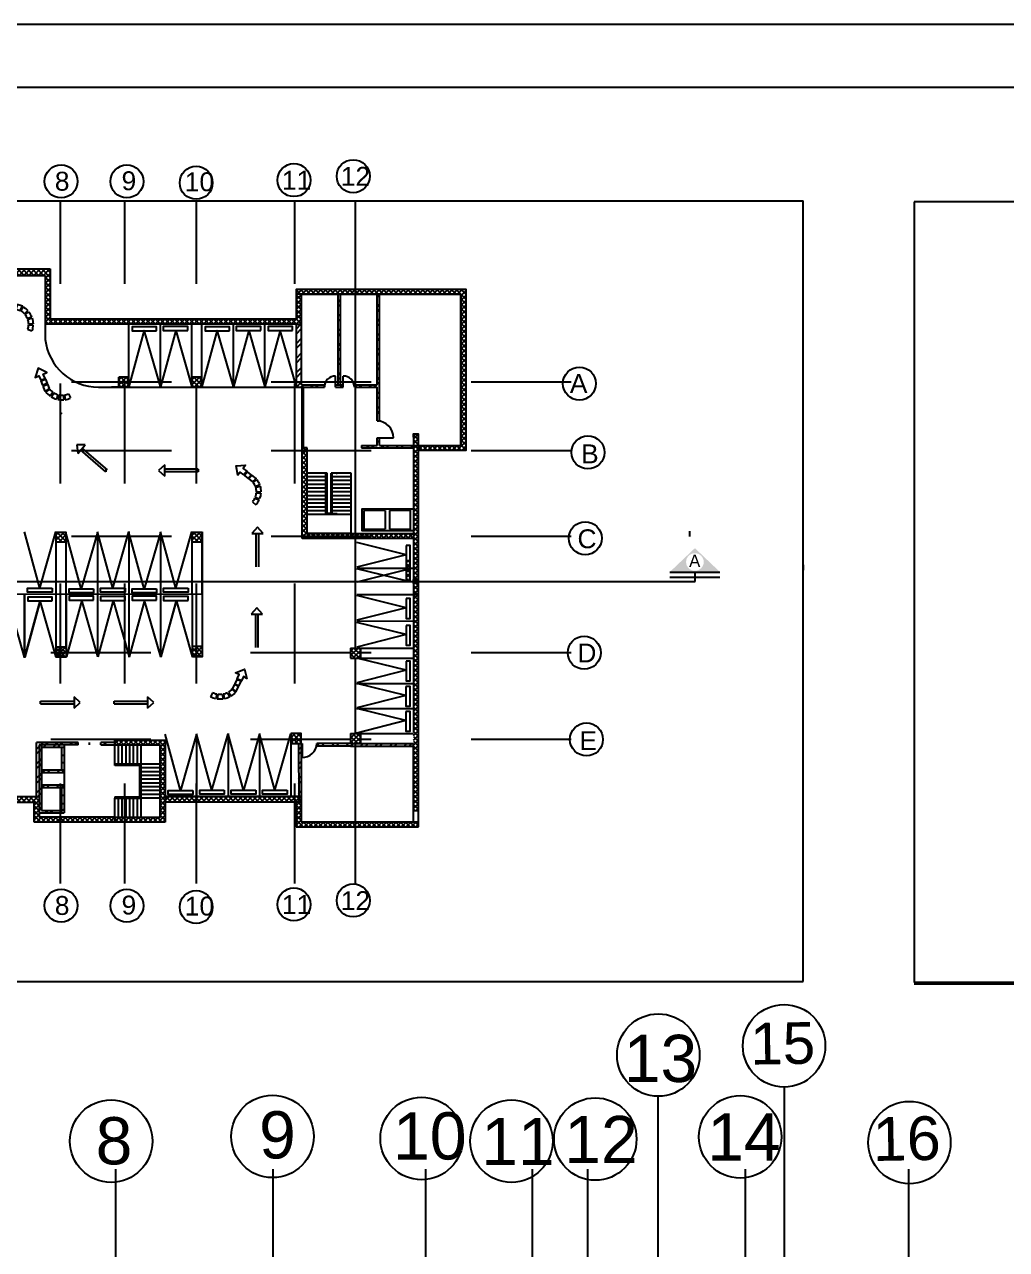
# Model space of a CAD drawing. Header units: millimetres. Extents: x 3062 to 3755, y 1606 to 1663.
# Drawn here: x 3097.48 to 3113.08, y 1643.86 to 1663.32 of the extents above; entities that cross this region are included whole.
import ezdxf

# ---------------------------------------------------------------- set-up
doc = ezdxf.new("R2010")
doc.units = ezdxf.units.MM
doc.linetypes.add('CENTER2', pattern=[28.575, 19.05, -3.175, 3.175, -3.175])
doc.linetypes.add('Dash', pattern=[6.35, 3.175, -3.175])
for name, color, linetype in [('-DM-SEC-LINE', 4, 'Continuous'), ('FUR', 42, 'Continuous'), ('m7aor', 4, 'Continuous'), ('WORK', 7, 'Continuous')]:
    doc.layers.add(name, color=color, linetype=linetype)
doc.styles.add('eng1', font='trado.ttf')
doc.styles.get("Standard").update_dxf_attribs({"font": 'arial.ttf'})
pattern_1 = [(45, (2236.97789, 1352.49796), (-0.0386151013, 0.0386151013), []), (135, (2236.97789, 1352.49796), (-0.0386151013, -0.0386151013), [])]
pattern_2 = [(45, (2236.97789, 1352.67616), (-0.0386151013, 0.0386151013), []), (135, (2236.97789, 1352.67616), (-0.0386151013, -0.0386151013), [])]
pattern_3 = [(45, (2236.97789, 1352.49796), (-0.115845304, 0.115845304), []), (45, (2237.05512, 1352.49796), (-0.115845304, 0.115845304), [])]
pattern_4 = [(45, (2296.172046, 1335.543296), (-0.0363700373, 0.0363700373), []), (135, (2296.172046, 1335.543296), (-0.0363700373, -0.0363700373), [])]

# ---------------------------------------------------------------- blocks, each defined once
blk = doc.blocks.new('arrow3')
for p, q in [((6.26, 2.32), (7.07, 2.07)), ((6.31, 2.5), (7.13, 2.3)), ((6.39, 3.31), (7.23, 3.35)), ((4.3, 0.47), (4.51, -0.37)), ((5.05, 0.78), (5.49, 0.06)), ((5.21, 0.89), (5.7, 0.2)), ((5.79, 1.44), (6.46, 0.92)), ((5.9, 1.59), (6.6, 1.12))]:
    blk.add_line(p, q)
for points in [[(2.17, 0.43), (1.31, 0.43), (1.31, 1.14), (0, 0), (1.31, -1.14), (1.31, -0.43), (2.17, -0.43)], [(2.31, -0.43), (2.31, 0.43), (3.17, 0.43), (3.17, -0.43)], [(3.31, -0.43), (3.31, 0.43), (4.17, 0.43), (4.33, -0.43)]]:
    blk.add_lwpolyline(points, close=True)
for centre, radius, start, end in [((3.58, 3.18), 2.81, 325.6983, 342.2777), ((3.58, 3.18), 2.81, 346.0788, 2.6582), ((3.58, 3.18), 3.66, 346.0788, 2.6582), ((3.58, 3.18), 2.81, 284.9371, 301.5165), ((3.43, 3.46), 3.98, 285.7017, 301.2299), ((3.58, 3.18), 2.81, 305.3177, 321.8971), ((3.58, 3.18), 3.66, 305.3177, 321.8971), ((3.58, 3.18), 3.66, 325.6983, 342.2777)]:
    blk.add_arc(centre, radius, start, end)

msp = doc.modelspace()

# ---------------------------------------------------------------- hatches: boundary and pattern name
at = {"layer": '-DM-SEC-LINE', "ltscale": 0.3}
h = msp.add_hatch(color=8, dxfattribs=at)
h.paths.add_polyline_path([(3108.53, 1654.623), (3108.132, 1655.002), (3107.733, 1654.623)])
h.paths.add_polyline_path([(3107.992, 1654.782, -1), (3108.272, 1654.782, -1)], flags=16)
at = {"ltscale": 0.5}
h = msp.add_hatch(dxfattribs=at)
h.set_pattern_fill('ANSI37', color=256, scale=0.0162)
h.set_pattern_definition(pattern_4)
h.paths.add_polyline_path([(3102.824, 1653.415), (3102.664, 1653.415), (3102.664, 1653.255), (3102.824, 1653.255)])
h = msp.add_hatch(dxfattribs=at)
h.set_pattern_fill('ANSI37', color=256, scale=0.0162)
h.set_pattern_definition(pattern_4)
h.paths.add_polyline_path([(3102.664, 1652.058), (3102.664, 1651.898), (3102.824, 1651.898), (3102.824, 1652.058)])
at = {"layer": 'WORK'}
h = msp.add_hatch(dxfattribs=at)
h.set_pattern_fill('ANSI37', color=256, scale=0.0172)
h.set_pattern_definition(pattern_1)
h.paths.add_polyline_path([(3097.814, 1659.333), (3097.814, 1658.557), (3101.803, 1658.557), (3101.886, 1658.557), (3101.886, 1658.637), (3101.886, 1659.037), (3101.806, 1659.037), (3101.806, 1658.637), (3097.894, 1658.637), (3097.894, 1659.436), (3097.814, 1659.436), (3090.322, 1659.436), (3088.69, 1659.436), (3085.85, 1659.436), (3085.85, 1654.472), (3085.93, 1654.472), (3085.93, 1659.333), (3086.85, 1659.333), (3086.93, 1659.333)])
h = msp.add_hatch(dxfattribs=at)
h.set_pattern_fill('ANSI32', color=256, scale=0.0172)
h.set_pattern_definition(pattern_3)
h.paths.add_polyline_path([(3086.93, 1659.333), (3086.85, 1659.333), (3086.85, 1656.617), (3086.93, 1656.617)])
h.paths.add_polyline_path([(3086.435, 1656.537), (3085.93, 1656.537), (3085.93, 1656.457), (3086.435, 1656.457)])
h.paths.add_polyline_path([(3086.93, 1651.898), (3086.89, 1651.898), (3086.89, 1651.403), (3086.93, 1651.403)])
h.paths.add_polyline_path([(3087.064, 1651.058), (3086.93, 1651.058), (3086.93, 1651.172), (3086.89, 1651.172), (3086.89, 1651.058), (3085.93, 1651.058), (3085.93, 1651.018), (3087.064, 1651.018)])
h.paths.add_polyline_path([(3102.505, 1659.037), (3102.465, 1659.037), (3102.465, 1657.598), (3102.505, 1657.598)])
h.paths.add_polyline_path([(3102.546, 1657.598), (3102.425, 1657.598), (3102.425, 1657.558), (3102.546, 1657.558)])
h.paths.add_polyline_path([(3103.125, 1659.037), (3103.085, 1659.037), (3103.085, 1657.598), (3102.724, 1657.598), (3102.724, 1657.558), (3103.085, 1657.558), (3103.085, 1657.023), (3103.125, 1657.023)])
h.paths.add_polyline_path([(3101.886, 1658.557), (3101.803, 1658.557), (3101.803, 1657.558), (3102.247, 1657.558), (3102.247, 1657.598), (3101.886, 1657.598)])
h = msp.add_hatch(dxfattribs=at)
h.set_pattern_fill('ANSI37', color=256, scale=0.0172)
h.set_pattern_definition(pattern_1)
h.paths.add_polyline_path([(3104.414, 1656.634), (3103.742, 1656.634), (3103.742, 1656.554), (3104.494, 1656.554), (3104.494, 1659.117), (3101.806, 1659.117), (3101.806, 1659.037), (3104.414, 1659.037)])
h = msp.add_hatch(dxfattribs=at)
h.set_pattern_fill('ANSI37', color=256, scale=0.0172)
h.set_pattern_definition(pattern_1)
h.paths.add_polyline_path([(3093.823, 1656.617), (3093.663, 1656.617), (3093.663, 1656.457), (3093.823, 1656.457)])
h.paths.add_polyline_path([(3100.303, 1655.253), (3100.303, 1655.257), (3100.143, 1655.257), (3100.143, 1655.097), (3100.303, 1655.097)])
h.paths.add_polyline_path([(3100.303, 1657.718), (3100.143, 1657.718), (3100.143, 1657.558), (3100.303, 1657.558)])
h.paths.add_polyline_path([(3099.144, 1657.718), (3098.984, 1657.718), (3098.984, 1657.558), (3099.144, 1657.558)])
h.paths.add_polyline_path([(3101.877, 1652.058), (3101.717, 1652.058), (3101.717, 1651.898), (3101.877, 1651.898)])
h.paths.add_polyline_path([(3095.983, 1652.058), (3095.823, 1652.058), (3095.823, 1651.898), (3095.983, 1651.898)], flags=17)
h.paths.add_polyline_path([(3093.823, 1652.058), (3093.663, 1652.058), (3093.663, 1651.898), (3093.823, 1651.898)], flags=17)
h.paths.add_polyline_path([(3099.717, 1651.951), (3098.917, 1651.951), (3098.917, 1651.871), (3099.637, 1651.871), (3099.637, 1650.731), (3098.917, 1650.731), (3098.917, 1650.651), (3099.717, 1650.651)])
h.paths.add_polyline_path([(3097.717, 1651.058), (3087.235, 1651.058), (3087.235, 1651.018), (3087.263, 1651.018), (3087.263, 1650.1), (3085.93, 1650.1), (3085.93, 1654.323), (3085.85, 1654.323), (3085.85, 1650.02), (3087.343, 1650.02), (3087.343, 1650.969), (3097.637, 1650.969), (3097.637, 1650.65), (3098.917, 1650.651), (3098.917, 1650.731), (3097.717, 1650.731)])
h = msp.add_hatch(dxfattribs=at)
h.set_pattern_fill('ANSI32', color=256, scale=0.0172)
h.set_pattern_definition(pattern_3)
h.paths.add_polyline_path([(3103.658, 1656.634), (3103.125, 1656.634), (3103.125, 1656.754), (3103.085, 1656.754), (3103.085, 1656.634), (3102.836, 1656.634), (3102.836, 1656.594), (3103.658, 1656.594)])
at = {"layer": 'WORK', "linetype": 'ByBlock'}
h = msp.add_hatch(dxfattribs=at)
h.set_pattern_fill('ANSI37', color=256, scale=0.0172)
h.set_pattern_definition(pattern_2)
h.paths.add_polyline_path([(3103.742, 1650.833), (3103.662, 1650.833), (3103.663, 1652.076), (3103.663, 1654.502), (3103.612, 1654.502), (3103.612, 1654.49), (3103.545, 1654.49), (3103.545, 1654.803), (3103.612, 1654.803), (3103.612, 1654.502), (3103.663, 1654.502), (3103.663, 1654.764), (3103.663, 1656.772), (3103.658, 1656.772), (3103.658, 1656.812), (3103.742, 1656.812)])
h = msp.add_hatch(dxfattribs=at)
h.set_pattern_fill('ANSI37', color=256, scale=0.0172)
h.set_pattern_definition(pattern_2)
h.paths.add_polyline_path([(3103.742, 1656.732), (3103.742, 1656.812), (3103.658, 1656.812), (3103.658, 1656.772), (3103.663, 1656.772), (3103.663, 1654.502), (3103.742, 1654.502)])
at = {"layer": 'WORK'}
h = msp.add_hatch(dxfattribs=at)
h.set_pattern_fill('ANSI37', color=256, scale=0.0172)
h.set_pattern_definition(pattern_1)
h.paths.add_polyline_path([(3098.143, 1655.253), (3098.143, 1655.258), (3097.983, 1655.258), (3097.983, 1655.098), (3098.143, 1655.098)])
h.paths.add_polyline_path([(3098.149, 1653.43), (3097.989, 1653.43), (3097.989, 1653.27), (3098.149, 1653.27)])
h.paths.add_polyline_path([(3100.312, 1653.439), (3100.152, 1653.439), (3100.152, 1653.279), (3100.312, 1653.279)])
h.paths.add_polyline_path([(3095.986, 1653.422), (3095.826, 1653.422), (3095.826, 1653.262), (3095.986, 1653.262)])
h.paths.add_polyline_path([(3091.663, 1653.414), (3091.503, 1653.414), (3091.503, 1653.254), (3091.663, 1653.254)])
h.paths.add_polyline_path([(3091.663, 1652.058), (3091.503, 1652.058), (3091.503, 1651.898), (3091.663, 1651.898)])
h.paths.add_polyline_path([(3089.503, 1652.058), (3089.343, 1652.058), (3089.343, 1651.898), (3089.503, 1651.898)])
h.paths.add_polyline_path([(3086.93, 1652.058), (3086.77, 1652.058), (3086.77, 1651.898), (3086.93, 1651.898)])
h.paths.add_polyline_path([(3086.93, 1653.415), (3086.77, 1653.415), (3086.77, 1653.255), (3086.93, 1653.255)])
h.paths.add_polyline_path([(3086.93, 1655.266), (3086.77, 1655.266), (3086.77, 1655.106), (3086.93, 1655.106)])
h.paths.add_polyline_path([(3086.93, 1656.617), (3086.77, 1656.617), (3086.77, 1656.457), (3086.93, 1656.457)])
h.paths.add_polyline_path([(3089.503, 1656.617), (3089.343, 1656.617), (3089.343, 1656.457), (3089.503, 1656.457)])
h.paths.add_polyline_path([(3091.663, 1656.617), (3091.503, 1656.617), (3091.503, 1656.457), (3091.663, 1656.457)])
h = msp.add_hatch(dxfattribs=at)
h.set_pattern_fill('ANSI37', color=256, scale=0.0172)
h.set_pattern_definition(pattern_1)
h.paths.add_polyline_path([(3101.973, 1656.594), (3101.893, 1656.594), (3101.893, 1655.154), (3103.663, 1655.154), (3103.663, 1655.237), (3102.674, 1655.234), (3102.673, 1655.234), (3101.973, 1655.234)])
at = {"layer": 'WORK', "linetype": 'ByBlock'}
h = msp.add_hatch(dxfattribs=at)
h.set_pattern_fill('ANSI37', color=256, scale=0.0172)
h.set_pattern_definition(pattern_2)
h.paths.add_polyline_path([(3103.742, 1654.502), (3103.663, 1654.502), (3103.663, 1654.443), (3103.742, 1654.443)])
at = {"layer": 'WORK'}
h = msp.add_hatch(dxfattribs=at)
h.set_pattern_fill('ANSI32', color=256, scale=0.0172)
h.set_pattern_definition(pattern_3)
h.paths.add_polyline_path([(3101.839, 1651.062), (3101.879, 1651.062), (3101.877, 1651.898), (3101.837, 1651.898)])
h.paths.add_polyline_path([(3102.664, 1651.858), (3103.663, 1651.858), (3103.663, 1651.898), (3102.664, 1651.898), (3102.129, 1651.898), (3102.129, 1651.858)])
h.paths.add_polyline_path([(3097.717, 1651.876), (3098.337, 1651.876), (3098.337, 1651.917), (3097.677, 1651.917), (3097.677, 1651.058), (3097.717, 1651.058)])
h.paths.add_polyline_path([(3098.917, 1651.876), (3098.917, 1651.917), (3098.697, 1651.917), (3098.697, 1651.876)])
h.paths.add_polyline_path([(3098.117, 1651.436), (3098.117, 1651.476), (3097.757, 1651.476), (3097.757, 1651.436)], flags=17)
h.paths.add_polyline_path([(3097.757, 1651.236), (3097.757, 1651.196), (3098.117, 1651.196), (3098.117, 1651.236)], flags=17)
h = msp.add_hatch(dxfattribs=at)
h.set_pattern_fill('ANSI32', color=256, scale=0.0172)
h.set_pattern_definition(pattern_3)
h.paths.add_polyline_path([(3097.757, 1651.836), (3098.117, 1651.836), (3098.117, 1651.876), (3097.717, 1651.876), (3097.717, 1650.796), (3098.117, 1650.796), (3098.117, 1650.941), (3098.077, 1650.941), (3098.077, 1650.836), (3097.757, 1650.836)])
h = msp.add_hatch(dxfattribs=at)
h.set_pattern_fill('ANSI37', color=256, scale=0.0172)
h.set_pattern_definition(pattern_1)
h.paths.add_polyline_path([(3103.742, 1650.575), (3103.742, 1650.655), (3103.662, 1650.655), (3101.879, 1650.655), (3101.879, 1650.975), (3101.799, 1650.975), (3101.799, 1650.575)])
h.paths.add_polyline_path([(3101.879, 1650.975), (3101.879, 1651.055), (3099.717, 1651.052), (3099.717, 1650.972)])

# ---------------------------------------------------------------- linework, layer by layer
at = {"layer": '-DM-SEC-LINE', "color": 8, "ltscale": 0.3}
msp.add_line((3107.733, 1654.623), (3108.53, 1654.623), dxfattribs=at)
at = {"layer": '-DM-SEC-LINE', "ltscale": 0.3}
msp.add_line((3109.858, 1654.653), (3109.858, 1654.738), dxfattribs=at)
for p, q in [((3139.442, 1663.319), (3062.442, 1663.319)), ((3138.442, 1662.319), (3063.442, 1662.319))]:
    msp.add_line(p, q)
for centre, radius in [((3102.705, 1660.91), 0.262), ((3098.065, 1660.828), 0.262), ((3099.111, 1660.827), 0.262), ((3100.211, 1660.805), 0.262), ((3101.764, 1660.847), 0.262), ((3106.297, 1657.616), 0.262), ((3106.434, 1656.523), 0.262), ((3106.391, 1655.159), 0.262), ((3106.374, 1653.342), 0.262), ((3106.41, 1651.964), 0.262), ((3098.065, 1649.324), 0.262), ((3099.111, 1649.323), 0.262), ((3100.211, 1649.301), 0.262), ((3101.764, 1649.343), 0.262), ((3102.705, 1649.406), 0.262), ((3109.548, 1647.098), 0.655), ((3107.551, 1646.951), 0.655), ((3098.861, 1645.584), 0.655), ((3101.424, 1645.659), 0.655), ((3103.792, 1645.626), 0.655), ((3105.219, 1645.584), 0.655), ((3106.55, 1645.617), 0.655), ((3108.852, 1645.652), 0.655), ((3111.539, 1645.561), 0.655)]:
    msp.add_circle(centre, radius)
at = {"layer": 'm7aor', "linetype": 'Dash', "ltscale": 0.5}
for p, q in [((3098.056, 1649.677), (3098.056, 1660.518)), ((3099.076, 1649.677), (3099.076, 1660.518)), ((3100.218, 1649.677), (3100.218, 1660.518)), ((3101.78, 1649.677), (3101.78, 1660.518)), ((3106.167, 1657.638), (3085.319, 1657.638)), ((3106.167, 1656.549), (3085.319, 1656.549)), ((3106.167, 1655.187), (3085.319, 1655.187)), ((3102.664, 1653.342), (3085.319, 1653.342)), ((3106.167, 1653.342), (3102.824, 1653.342)), ((3102.664, 1651.964), (3085.319, 1651.964)), ((3106.167, 1651.964), (3102.824, 1651.964))]:
    msp.add_line(p, q, dxfattribs=at)
at = {"layer": 'm7aor', "linetype": 'ByBlock', "ltscale": 0.5}
for p, q in [((3102.743, 1653.415), (3102.743, 1660.518)), ((3102.743, 1652.058), (3102.743, 1653.255)), ((3102.743, 1649.677), (3102.743, 1651.898))]:
    msp.add_line(p, q, dxfattribs=at)
at = {"layer": 'm7aor', "ltscale": 0.5}
msp.add_line((3107.733, 1654.539), (3108.53, 1654.539), dxfattribs=at)
at = {"layer": 'm7aor', "linetype": 'CENTER2', "ltscale": 0.5}
for p, q in [((3109.548, 1646.443), (3109.548, 1609.579)), ((3107.551, 1609.432), (3107.551, 1646.296)), ((3098.93, 1645.138), (3098.93, 1611.282)), ((3101.431, 1645.138), (3101.431, 1611.282)), ((3103.853, 1645.138), (3103.853, 1611.282)), ((3105.551, 1611.282), (3105.551, 1645.138)), ((3106.428, 1645.138), (3106.428, 1611.282)), ((3108.928, 1645.138), (3108.928, 1611.282)), ((3111.528, 1611.282), (3111.528, 1645.138))]:
    msp.add_line(p, q, dxfattribs=at)
at = {"layer": 'WORK'}
for p, q in [((3085.85, 1660.518), (3109.85, 1660.518)), ((3135.614, 1660.503), (3111.614, 1660.503)), ((3111.614, 1660.503), (3111.614, 1648.103)), ((3088.69, 1659.436), (3097.814, 1659.436)), ((3085.93, 1659.333), (3097.814, 1659.333)), ((3101.886, 1657.598), (3101.886, 1658.637)), ((3099.387, 1658.465), (3099.143, 1657.57)), ((3099.144, 1657.718), (3099.144, 1658.558)), ((3099.643, 1657.57), (3099.387, 1658.465)), ((3099.887, 1658.459), (3099.643, 1657.564)), ((3099.887, 1658.459), (3100.143, 1657.564)), ((3100.297, 1658.557), (3100.297, 1657.683)), ((3100.303, 1657.57), (3100.303, 1658.558)), ((3100.547, 1658.465), (3100.303, 1657.57)), ((3100.803, 1657.57), (3100.547, 1658.465)), ((3101.047, 1658.459), (3100.803, 1657.564)), ((3101.047, 1658.459), (3101.303, 1657.564)), ((3101.547, 1658.459), (3101.303, 1657.564)), ((3101.803, 1657.564), (3101.547, 1658.459)), ((3101.803, 1658.557), (3101.886, 1658.557)), ((3101.893, 1655.154), (3101.893, 1657.558)), ((3101.915, 1656.594), (3101.915, 1657.558)), ((3101.973, 1655.234), (3101.973, 1656.594)), ((3103.663, 1656.594), (3103.663, 1655.282)), ((3102.293, 1656.194), (3101.973, 1656.194)), ((3102.273, 1656.134), (3101.973, 1656.134)), ((3102.273, 1655.534), (3102.273, 1656.194)), ((3102.293, 1655.534), (3102.293, 1656.194)), ((3102.353, 1655.534), (3102.353, 1656.194)), ((3102.373, 1655.534), (3102.373, 1656.194)), ((3102.673, 1655.194), (3102.673, 1656.194)), ((3102.273, 1656.074), (3101.973, 1656.074)), ((3102.273, 1656.014), (3101.973, 1656.014)), ((3102.273, 1655.954), (3101.973, 1655.954)), ((3102.273, 1655.894), (3101.973, 1655.894)), ((3103.215, 1655.602), (3103.215, 1655.302)), ((3103.279, 1655.602), (3103.279, 1655.302)), ((3097.727, 1654.364), (3097.483, 1655.259)), ((3097.727, 1654.364), (3097.983, 1655.259)), ((3098.387, 1654.358), (3098.143, 1655.253)), ((3098.143, 1655.253), (3098.143, 1653.396)), ((3098.643, 1655.253), (3098.387, 1654.358)), ((3098.887, 1654.364), (3098.643, 1655.259)), ((3098.887, 1654.364), (3099.143, 1655.259)), ((3099.387, 1654.358), (3099.143, 1655.253)), ((3099.643, 1655.253), (3099.387, 1654.358)), ((3099.887, 1654.364), (3099.643, 1655.259)), ((3099.887, 1654.364), (3100.143, 1655.259)), ((3100.303, 1655.253), (3100.303, 1654.265)), ((3100.306, 1655.262), (3100.306, 1653.404)), ((3103.663, 1655.154), (3101.893, 1655.154)), ((3102.673, 1655.234), (3101.973, 1655.234)), ((3102.673, 1655.234), (3103.663, 1655.237)), ((3100.303, 1654.27), (3095.986, 1654.262)), ((3097.486, 1653.268), (3097.23, 1654.163)), ((3097.73, 1654.163), (3097.486, 1653.268)), ((3097.489, 1653.27), (3097.489, 1654.258)), ((3097.733, 1654.165), (3097.489, 1653.27)), ((3097.989, 1653.27), (3097.733, 1654.165)), ((3098.149, 1653.283), (3098.149, 1654.27)), ((3098.393, 1654.178), (3098.149, 1653.283)), ((3098.649, 1653.283), (3098.393, 1654.178)), ((3098.893, 1654.172), (3098.649, 1653.276)), ((3098.893, 1654.172), (3099.149, 1653.276)), ((3099.393, 1654.172), (3099.149, 1653.276)), ((3099.649, 1653.276), (3099.393, 1654.172)), ((3099.893, 1654.172), (3099.649, 1653.276)), ((3099.652, 1653.279), (3099.652, 1654.266)), ((3099.896, 1654.174), (3099.652, 1653.279)), ((3100.152, 1653.279), (3099.896, 1654.174)), ((3103.663, 1654.265), (3103.742, 1654.265)), ((3102.664, 1653.415), (3102.664, 1653.255)), ((3099.961, 1651.151), (3099.717, 1652.046)), ((3100.217, 1652.046), (3099.961, 1651.151)), ((3100.461, 1651.157), (3100.217, 1652.052)), ((3100.461, 1651.157), (3100.717, 1652.052)), ((3100.961, 1651.157), (3100.717, 1652.052)), ((3101.217, 1652.052), (3100.961, 1651.157)), ((3101.461, 1651.157), (3101.217, 1652.052)), ((3101.461, 1651.157), (3101.717, 1652.052)), ((3102.664, 1652.058), (3102.664, 1651.898)), ((3098.117, 1651.876), (3097.717, 1651.876)), ((3097.757, 1651.86), (3097.757, 1650.836)), ((3098.117, 1651.836), (3097.757, 1651.836)), ((3098.077, 1651.476), (3098.077, 1651.836)), ((3098.117, 1651.876), (3098.117, 1650.796)), ((3098.917, 1651.951), (3099.717, 1651.951)), ((3099.717, 1651.951), (3099.717, 1650.651)), ((3101.837, 1651.898), (3101.839, 1650.975)), ((3101.877, 1651.898), (3101.879, 1650.975)), ((3097.717, 1651.82), (3097.717, 1650.74)), ((3098.117, 1651.71), (3098.077, 1651.71)), ((3098.117, 1651.476), (3097.757, 1651.476)), ((3098.117, 1651.591), (3098.077, 1651.591)), ((3098.117, 1651.436), (3097.757, 1651.436)), ((3087.843, 1651.058), (3097.717, 1651.058)), ((3098.117, 1651.236), (3097.757, 1651.236)), ((3098.117, 1651.196), (3097.757, 1651.196)), ((3098.077, 1650.836), (3098.077, 1651.196)), ((3098.117, 1651.075), (3098.077, 1651.075)), ((3099.717, 1651.061), (3101.879, 1651.062)), ((3099.717, 1651.052), (3101.879, 1651.055)), ((3087.343, 1650.969), (3097.637, 1650.969)), ((3098.117, 1650.941), (3098.077, 1650.941)), ((3098.917, 1650.651), (3098.917, 1651.031)), ((3098.977, 1650.731), (3098.977, 1651.031)), ((3099.037, 1650.731), (3099.037, 1651.031)), ((3099.097, 1650.731), (3099.097, 1651.031)), ((3099.157, 1650.731), (3099.157, 1651.031)), ((3099.217, 1650.731), (3099.217, 1651.031)), ((3099.277, 1650.731), (3099.277, 1651.031)), ((3099.717, 1650.972), (3101.879, 1650.975)), ((3097.717, 1650.796), (3098.117, 1650.796)), ((3097.757, 1650.836), (3098.077, 1650.836)), ((3099.717, 1650.651), (3098.917, 1650.651)), ((3103.662, 1650.655), (3103.742, 1650.655)), ((3085.85, 1648.118), (3109.85, 1648.118)), ((3124.337, 1648.103), (3111.614, 1648.103)), ((3111.614, 1648.083), (3135.614, 1648.083))]:
    msp.add_line(p, q, dxfattribs=at)
at = {"layer": 'WORK', "linetype": 'ByBlock', "ltscale": 0.05}
for p, q in [((3109.85, 1648.118), (3109.85, 1660.518)), ((3103.663, 1654.764), (3103.663, 1652.444))]:
    msp.add_line(p, q, dxfattribs=at)
at = {"layer": 'WORK', "ltscale": 0.5}
for p, q in [((3097.814, 1659.436), (3097.894, 1659.436)), ((3097.894, 1659.436), (3097.894, 1658.637)), ((3101.806, 1658.637), (3101.806, 1659.117)), ((3101.806, 1659.117), (3104.494, 1659.117)), ((3101.886, 1658.637), (3101.886, 1659.037)), ((3101.886, 1659.037), (3103.085, 1659.037)), ((3102.465, 1657.598), (3102.465, 1659.037)), ((3102.505, 1657.598), (3102.505, 1659.037)), ((3103.085, 1657.598), (3103.085, 1659.037)), ((3103.125, 1659.037), (3104.414, 1659.037)), ((3103.125, 1657.023), (3103.125, 1659.037)), ((3104.414, 1659.037), (3104.414, 1656.634)), ((3104.494, 1659.117), (3104.494, 1656.554)), ((3101.806, 1658.637), (3097.894, 1658.637)), ((3101.803, 1658.557), (3097.814, 1658.557)), ((3100.143, 1657.718), (3100.143, 1658.557)), ((3102.425, 1657.558), (3102.425, 1657.736)), ((3102.546, 1657.558), (3102.546, 1657.736)), ((3101.886, 1657.598), (3102.247, 1657.598)), ((3102.247, 1657.558), (3102.247, 1657.598)), ((3102.425, 1657.598), (3102.546, 1657.598)), ((3102.425, 1657.558), (3102.546, 1657.558)), ((3102.724, 1657.598), (3103.085, 1657.598)), ((3102.724, 1657.558), (3102.724, 1657.598)), ((3102.724, 1657.558), (3103.085, 1657.558)), ((3103.085, 1657.023), (3103.085, 1657.558)), ((3103.085, 1657.023), (3103.125, 1657.023)), ((3103.085, 1656.634), (3103.085, 1656.754)), ((3103.085, 1656.754), (3103.345, 1656.754)), ((3103.125, 1656.634), (3103.125, 1656.754)), ((3101.973, 1656.594), (3101.893, 1656.594)), ((3102.836, 1656.634), (3103.085, 1656.634)), ((3102.836, 1656.634), (3102.836, 1656.594)), ((3102.836, 1656.594), (3103.663, 1656.594)), ((3103.125, 1656.634), (3104.414, 1656.634)), ((3104.494, 1656.554), (3103.742, 1656.554)), ((3102.373, 1656.194), (3102.353, 1656.194)), ((3102.433, 1656.194), (3102.453, 1656.194)), ((3102.273, 1655.557), (3102.373, 1655.557)), ((3102.293, 1655.534), (3102.293, 1655.557)), ((3102.353, 1655.554), (3102.453, 1655.554)), ((3102.373, 1655.534), (3102.373, 1655.554)), ((3103.545, 1654.898), (3102.764, 1655.09)), ((3103.545, 1654.898), (3102.763, 1654.699)), ((3102.763, 1654.686), (3103.663, 1654.685)), ((3103.545, 1654.481), (3102.764, 1654.673)), ((3108.134, 1654.472), (3108.134, 1654.623)), ((3102.763, 1654.266), (3103.663, 1654.265)), ((3103.545, 1654.056), (3102.764, 1654.248)), ((3103.545, 1654.056), (3102.763, 1653.857)), ((3102.763, 1653.846), (3103.663, 1653.845)), ((3103.545, 1653.629), (3102.764, 1653.821)), ((3103.545, 1653.629), (3102.763, 1653.429)), ((3102.664, 1653.255), (3103.664, 1653.254)), ((3103.545, 1653.063), (3102.764, 1653.254)), ((3102.824, 1653.255), (3103.664, 1653.255)), ((3103.545, 1653.063), (3102.763, 1652.863)), ((3102.763, 1652.855), (3103.663, 1652.854)), ((3103.543, 1652.663), (3102.763, 1652.855)), ((3103.543, 1652.663), (3102.762, 1652.464)), ((3102.763, 1652.455), (3103.663, 1652.454)), ((3103.543, 1652.263), (3102.763, 1652.455)), ((3103.543, 1652.263), (3102.762, 1652.064)), ((3097.677, 1651.058), (3097.677, 1651.917)), ((3098.337, 1651.917), (3097.677, 1651.917)), ((3098.337, 1651.876), (3097.717, 1651.876)), ((3097.717, 1651.876), (3097.717, 1650.731)), ((3098.337, 1651.876), (3098.337, 1651.917)), ((3098.517, 1651.876), (3098.517, 1651.917)), ((3098.917, 1651.917), (3098.697, 1651.917)), ((3098.697, 1651.876), (3098.697, 1651.917)), ((3098.697, 1651.876), (3098.917, 1651.876)), ((3101.877, 1651.898), (3101.893, 1651.898)), ((3101.893, 1651.858), (3101.877, 1651.858)), ((3101.893, 1651.898), (3101.893, 1651.678)), ((3102.664, 1651.898), (3102.129, 1651.898)), ((3102.129, 1651.858), (3102.129, 1651.898)), ((3102.664, 1651.858), (3102.129, 1651.858)), ((3102.664, 1651.898), (3103.663, 1651.898)), ((3102.664, 1651.858), (3103.663, 1651.858)), ((3102.824, 1651.898), (3103.664, 1651.898)), ((3103.662, 1650.655), (3103.663, 1651.898)), ((3103.742, 1650.575), (3103.743, 1651.898)), ((3098.917, 1651.551), (3098.917, 1651.571)), ((3099.317, 1651.551), (3098.917, 1651.551)), ((3099.317, 1651.051), (3099.317, 1651.571)), ((3098.917, 1651.051), (3099.337, 1651.051)), ((3098.917, 1651.051), (3098.917, 1651.031)), ((3097.637, 1650.651), (3097.637, 1650.969)), ((3098.917, 1651.031), (3099.337, 1651.031)), ((3101.799, 1650.975), (3101.799, 1650.575)), ((3101.879, 1650.975), (3101.879, 1650.655)), ((3098.917, 1650.731), (3097.717, 1650.731)), ((3098.917, 1650.651), (3097.637, 1650.65)), ((3101.799, 1650.575), (3103.742, 1650.575)), ((3101.879, 1650.655), (3103.662, 1650.655))]:
    msp.add_line(p, q, dxfattribs=at)
at = {"layer": 'WORK', "ltscale": 0.05}
for p, q in [((3099.643, 1657.564), (3099.643, 1658.564)), ((3100.803, 1657.564), (3100.803, 1658.564)), ((3101.303, 1657.558), (3101.303, 1658.558)), ((3101.803, 1657.558), (3101.803, 1658.558)), ((3099.144, 1657.558), (3098.865, 1657.558)), ((3098.079, 1657.151), (3098.052, 1657.122)), ((3098.448, 1656.645), (3098.314, 1656.642)), ((3098.314, 1656.642), (3098.33, 1656.507)), ((3098.33, 1656.507), (3098.448, 1656.645)), ((3098.778, 1656.216), (3098.376, 1656.562)), ((3098.804, 1656.247), (3098.403, 1656.592)), ((3099.713, 1656.325), (3099.613, 1656.236)), ((3099.713, 1656.144), (3099.713, 1656.325)), ((3098.778, 1656.256), (3098.778, 1656.216)), ((3099.613, 1656.236), (3099.713, 1656.144)), ((3100.243, 1656.256), (3099.713, 1656.256)), ((3100.243, 1656.216), (3099.713, 1656.216)), ((3100.243, 1656.256), (3100.243, 1656.216)), ((3101.185, 1655.334), (3101.093, 1655.234)), ((3101.275, 1655.234), (3101.185, 1655.334)), ((3097.983, 1655.266), (3097.983, 1654.25)), ((3098.643, 1655.259), (3098.643, 1654.259)), ((3099.143, 1655.266), (3099.143, 1654.266)), ((3099.643, 1655.259), (3099.643, 1654.259)), ((3100.143, 1655.265), (3100.143, 1654.265)), ((3101.093, 1655.234), (3101.275, 1655.234)), ((3101.165, 1654.704), (3101.165, 1655.234)), ((3101.205, 1654.704), (3101.205, 1655.234)), ((3097.486, 1653.262), (3097.486, 1654.262)), ((3097.989, 1653.264), (3097.989, 1654.264)), ((3098.649, 1653.276), (3098.649, 1654.276)), ((3099.149, 1653.27), (3099.149, 1654.27)), ((3099.649, 1653.27), (3099.649, 1654.27)), ((3100.152, 1653.273), (3100.152, 1654.273)), ((3101.176, 1654.054), (3101.084, 1653.954)), ((3101.265, 1653.954), (3101.176, 1654.054)), ((3101.084, 1653.954), (3101.265, 1653.954)), ((3101.156, 1653.424), (3101.156, 1653.954)), ((3101.196, 1653.424), (3101.196, 1653.954)), ((3102.664, 1653.415), (3103.664, 1653.415)), ((3098.271, 1652.642), (3098.271, 1652.461)), ((3098.371, 1652.551), (3098.271, 1652.642)), ((3099.44, 1652.642), (3099.44, 1652.461)), ((3099.54, 1652.551), (3099.44, 1652.642)), ((3097.741, 1652.571), (3098.271, 1652.571)), ((3097.741, 1652.531), (3097.741, 1652.571)), ((3097.741, 1652.531), (3098.271, 1652.531)), ((3098.271, 1652.461), (3098.371, 1652.551)), ((3098.91, 1652.571), (3099.44, 1652.571)), ((3098.91, 1652.531), (3098.91, 1652.571)), ((3098.91, 1652.531), (3099.44, 1652.531)), ((3099.44, 1652.461), (3099.54, 1652.551)), ((3100.217, 1652.052), (3100.217, 1651.052)), ((3100.717, 1652.058), (3100.717, 1651.058)), ((3101.217, 1652.058), (3101.217, 1651.058)), ((3101.717, 1652.058), (3101.717, 1651.058)), ((3102.664, 1652.058), (3103.664, 1652.058))]:
    msp.add_line(p, q, dxfattribs=at)
at = {"layer": 'WORK', "linetype": 'ByBlock'}
for p, q in [((3103.742, 1652.077), (3103.742, 1656.732)), ((3103.663, 1655.46), (3103.664, 1652.077))]:
    msp.add_line(p, q, dxfattribs=at)
at = {"layer": 'WORK', "linetype": 'Dash'}
for p, q in [((3102.673, 1656.194), (3102.373, 1656.194)), ((3102.673, 1656.134), (3102.373, 1656.134)), ((3102.673, 1656.074), (3102.373, 1656.074)), ((3102.673, 1656.014), (3102.373, 1656.014)), ((3102.673, 1655.954), (3102.373, 1655.954)), ((3102.273, 1655.834), (3101.973, 1655.834)), ((3102.273, 1655.774), (3101.973, 1655.774)), ((3102.673, 1655.894), (3102.373, 1655.894)), ((3102.673, 1655.834), (3102.373, 1655.834)), ((3102.673, 1655.774), (3102.373, 1655.774)), ((3102.273, 1655.714), (3101.973, 1655.714)), ((3102.273, 1655.654), (3101.973, 1655.654)), ((3102.273, 1655.594), (3101.973, 1655.594)), ((3102.673, 1655.534), (3101.973, 1655.534)), ((3102.673, 1655.714), (3102.373, 1655.714)), ((3102.673, 1655.654), (3102.373, 1655.654)), ((3102.673, 1655.594), (3102.373, 1655.594)), ((3098.917, 1651.571), (3098.917, 1651.951)), ((3098.977, 1651.571), (3098.977, 1651.871)), ((3099.037, 1651.571), (3099.037, 1651.871)), ((3099.097, 1651.571), (3099.097, 1651.871)), ((3099.157, 1651.571), (3099.157, 1651.871)), ((3099.217, 1651.571), (3099.217, 1651.871)), ((3099.277, 1651.571), (3099.277, 1651.871)), ((3099.337, 1650.731), (3099.337, 1651.871)), ((3099.637, 1651.571), (3098.917, 1651.571)), ((3099.637, 1651.511), (3099.337, 1651.511)), ((3099.637, 1651.451), (3099.337, 1651.451)), ((3099.637, 1651.391), (3099.337, 1651.391)), ((3099.637, 1651.331), (3099.337, 1651.331)), ((3099.637, 1651.271), (3099.337, 1651.271)), ((3099.637, 1651.211), (3099.337, 1651.211)), ((3099.637, 1651.151), (3099.337, 1651.151)), ((3099.637, 1651.091), (3099.337, 1651.091)), ((3099.637, 1651.031), (3098.917, 1651.031))]:
    msp.add_line(p, q, dxfattribs=at)
at = {"layer": 'WORK', "linetype": 'ByBlock', "ltscale": 0.5}
msp.add_line((3103.545, 1654.659), (3102.763, 1654.46), dxfattribs=at)
at = {"layer": 'WORK', "ltscale": 0.5}
msp.add_lwpolyline([(3097.814, 1659.333), (3097.814, 1658.318, 0.381764), (3098.662, 1657.558), (3102.247, 1657.558)], format="xyb", dxfattribs=at)
at = {"layer": 'WORK'}
for points in [[(3103.742, 1656.554), (3103.742, 1656.634), (3104.414, 1656.634), (3104.414, 1659.037), (3101.806, 1659.037), (3101.806, 1659.117), (3104.494, 1659.117), (3104.494, 1656.554), (3103.742, 1656.554)], [(3103.663, 1655.622), (3102.842, 1655.622), (3102.842, 1655.282), (3103.663, 1655.282)], [(3102.875, 1655.602), (3102.875, 1655.302), (3103.215, 1655.302)], [(3103.215, 1655.602), (3102.875, 1655.602)], [(3103.279, 1655.302), (3103.613, 1655.302), (3103.613, 1655.602), (3103.279, 1655.602)], [(3108.053, 1655.187), (3108.053, 1655.274)], [(3098.917, 1650.731), (3099.637, 1650.731), (3099.637, 1651.871), (3098.917, 1651.871)]]:
    msp.add_lwpolyline(points, dxfattribs=at)
for points in [[(3099.582, 1658.455), (3099.582, 1658.518), (3099.192, 1658.518), (3099.192, 1658.455)], [(3100.076, 1658.458), (3100.076, 1658.521), (3099.687, 1658.521), (3099.687, 1658.458)], [(3100.742, 1658.455), (3100.742, 1658.518), (3100.352, 1658.518), (3100.352, 1658.455)], [(3101.236, 1658.458), (3101.236, 1658.521), (3100.847, 1658.521), (3100.847, 1658.458)], [(3101.742, 1658.459), (3101.742, 1658.522), (3101.352, 1658.522), (3101.352, 1658.459)], [(3097.922, 1654.364), (3097.922, 1654.301), (3097.532, 1654.301), (3097.532, 1654.364)], [(3098.582, 1654.358), (3098.582, 1654.295), (3098.192, 1654.295), (3098.192, 1654.358)], [(3099.082, 1654.364), (3099.082, 1654.301), (3098.692, 1654.301), (3098.692, 1654.364)], [(3099.582, 1654.358), (3099.582, 1654.295), (3099.192, 1654.295), (3099.192, 1654.358)], [(3100.082, 1654.364), (3100.082, 1654.301), (3099.692, 1654.301), (3099.692, 1654.364)], [(3097.924, 1654.163), (3097.924, 1654.226), (3097.535, 1654.226), (3097.535, 1654.163)], [(3098.582, 1654.177), (3098.582, 1654.24), (3098.192, 1654.24), (3098.192, 1654.177)], [(3099.082, 1654.171), (3099.082, 1654.234), (3098.692, 1654.234), (3098.692, 1654.171)], [(3099.582, 1654.177), (3099.582, 1654.24), (3099.192, 1654.24), (3099.192, 1654.177)], [(3100.082, 1654.171), (3100.082, 1654.234), (3099.692, 1654.234), (3099.692, 1654.171)], [(3100.156, 1651.151), (3100.156, 1651.088), (3099.767, 1651.088), (3099.767, 1651.151)], [(3100.656, 1651.157), (3100.656, 1651.094), (3100.267, 1651.094), (3100.267, 1651.157)], [(3101.156, 1651.157), (3101.156, 1651.094), (3100.767, 1651.094), (3100.767, 1651.157)], [(3101.656, 1651.157), (3101.656, 1651.094), (3101.267, 1651.094), (3101.267, 1651.157)]]:
    msp.add_lwpolyline(points, close=True, dxfattribs=at)
at = {"layer": 'WORK', "ltscale": 0.05}
for points in [[(3099.144, 1657.558), (3099.144, 1657.718), (3098.984, 1657.718)], [(3098.984, 1657.558), (3098.984, 1657.718)], [(3100.303, 1657.558), (3100.303, 1657.718), (3100.143, 1657.718)], [(3100.303, 1657.558), (3100.143, 1657.558), (3100.143, 1657.718)], [(3097.983, 1655.258), (3098.143, 1655.258), (3098.143, 1655.098), (3097.983, 1655.098)], [(3100.143, 1655.257), (3100.303, 1655.257), (3100.303, 1655.097), (3100.143, 1655.097)], [(3098.149, 1653.27), (3098.149, 1653.43), (3097.989, 1653.43)], [(3100.152, 1653.279), (3100.312, 1653.279), (3100.312, 1653.439), (3100.152, 1653.439)], [(3102.664, 1653.415), (3102.664, 1653.255)], [(3102.824, 1653.255), (3102.824, 1653.415)], [(3098.149, 1653.27), (3097.989, 1653.27)], [(3102.664, 1653.255), (3102.824, 1653.255)], [(3101.717, 1651.898), (3101.877, 1651.898), (3101.877, 1652.058), (3101.717, 1652.058)], [(3102.664, 1652.058), (3102.664, 1651.898), (3102.824, 1651.898)], [(3102.824, 1651.898), (3102.824, 1652.058)]]:
    msp.add_lwpolyline(points, dxfattribs=at)
at = {"layer": 'WORK', "linetype": 'ByBlock'}
for points in [[(3103.662, 1650.833), (3103.742, 1650.833), (3103.742, 1656.812), (3103.658, 1656.812), (3103.658, 1656.772), (3103.663, 1656.772), (3103.663, 1654.502), (3103.742, 1654.502)], [(3084.547, 1654.472), (3108.134, 1654.472)], [(3103.742, 1654.443), (3103.663, 1654.443), (3103.663, 1654.502)]]:
    msp.add_lwpolyline(points, dxfattribs=at)
at = {"layer": 'WORK', "ltscale": 0.5}
for points in [[(3103.545, 1655.042), (3103.545, 1654.729), (3103.612, 1654.729), (3103.612, 1655.042)], [(3103.545, 1654.2), (3103.545, 1653.887), (3103.612, 1653.887), (3103.612, 1654.2)], [(3103.545, 1653.773), (3103.545, 1653.46), (3103.612, 1653.46), (3103.612, 1653.773)], [(3103.545, 1653.206), (3103.545, 1652.894), (3103.612, 1652.894), (3103.612, 1653.206)], [(3103.543, 1652.807), (3103.543, 1652.494), (3103.611, 1652.494), (3103.611, 1652.807)], [(3103.543, 1652.407), (3103.543, 1652.094), (3103.611, 1652.094), (3103.611, 1652.407)]]:
    msp.add_lwpolyline(points, close=True, dxfattribs=at)
at = {"layer": 'WORK', "linetype": 'ByBlock', "ltscale": 0.5}
msp.add_lwpolyline([(3103.545, 1654.803), (3103.545, 1654.49), (3103.612, 1654.49), (3103.612, 1654.803)], close=True, dxfattribs=at)
at = {"layer": 'WORK', "ltscale": 0.5}
for centre, radius, start, end in [((3102.424, 1657.559), 0.177, 89.4912, 180.4168), ((3102.547, 1657.559), 0.177, 359.5832, 90.5088), ((3103.074, 1656.753), 0.271, 0.2235, 87.7607), ((3101.893, 1651.914), 0.236, 270, 356.0994)]:
    msp.add_arc(centre, radius, start, end, dxfattribs=at)

# ---------------------------------------------------------------- block references
at = {"layer": 'FUR'}
for p, xscale, yscale, zscale, rotation in [((3097.078, 1658.915), -0.08746452981987819, 0.08746452981987829, 0.08746452981987828, 163.5798078787391), ((3097.704, 1657.859), 0.08746452981987819, 0.08746452981987819, 0.08746452981987819, 292.5376455562752), ((3100.844, 1656.311), -0.08746452981987819, 0.08746452981987828, 0.08746452981987828, 141.7371401445083), ((3100.978, 1653.081), -0.0874645298198782, 0.08746452981987828, 0.08746452981987828, 64.00261781178686)]:
    msp.add_blockref('arrow3', p, dxfattribs=dict(at, xscale=xscale, yscale=yscale, zscale=zscale, rotation=rotation))

# ---------------------------------------------------------------- texts
at = {"layer": '-DM-SEC-LINE', "color": 4, "ltscale": 0.3, "style": 'eng1'}
msp.add_text('A', height=0.199, dxfattribs=at).set_placement((3108.04, 1654.702))
at = {"attachment_point": 1}
for s, width, gutter_width, insert, char_height in [('8', 0.1208, 0.2, (3097.966, 1660.98), 0.3), ('9', 0.09445, 0.2, (3099.026, 1660.987), 0.3), ('10', 0.10453, 0.2, (3100.03, 1660.971), 0.3), ('11', 0.23672, 0.2, (3101.572, 1660.995), 0.3), ('12', 0.14095, 0.2, (3102.508, 1661.057), 0.3), ('A', 1.00796, 0.2, (3106.146, 1657.767), 0.3), ('B', 0.37623, 0.2, (3106.324, 1656.65), 0.3), ('C', 0.61938, 0.2, (3106.267, 1655.301), 0.3), ('D', 1.81127, 0.2, (3106.265, 1653.487), 0.3), ('E', 0.84611, 0.2, (3106.297, 1652.095), 0.3), ('12', 0.14095, 0.2, (3102.508, 1649.553), 0.3), ('8', 0.1208, 0.2, (3097.966, 1649.477), 0.3), ('9', 0.09445, 0.2, (3099.026, 1649.483), 0.3), ('10', 0.10453, 0.2, (3100.03, 1649.467), 0.3), ('11', 0.23672, 0.2, (3101.572, 1649.491), 0.3), ('13', 1.32107, 0.5, (3107.003, 1647.273), 0.75), ('9', 0.23612, 0.5, (3101.21, 1646.059), 0.75), ('10', 0.26133, 0.5, (3103.338, 1646.042), 0.75), ('12', 0.35237, 0.5, (3106.058, 1645.985), 0.75), ('14', 1.8681, 0.5, (3108.328, 1646.025), 0.75), ('8', 0.30199, 0.5, (3098.615, 1645.965), 0.75), ('11', 0.59181, 0.5, (3104.739, 1645.953), 0.75)]:
    msp.add_mtext_dynamic_manual_height_columns(s, width=width, gutter_width=gutter_width, heights=[0], dxfattribs=dict(at, insert=insert, char_height=char_height))
at = {"layer": 'WORK', "ltscale": 0.5}
for s, height, rotation, p in [('15', 0.6621, 0.907, (3109.018, 1646.799)), ('16', 0.6946, 1.0618, (3110.963, 1645.268))]:
    msp.add_text(s, height=height, rotation=rotation, dxfattribs=at).set_placement(p)

doc.saveas('drawing.dxf')
